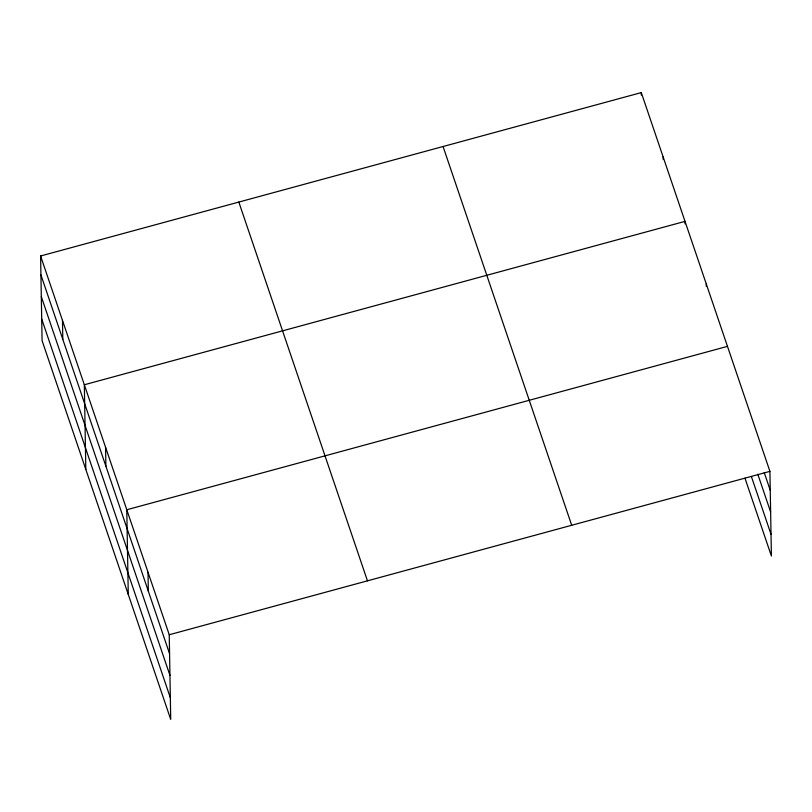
<?xml version="1.0" encoding="UTF-8"?>
<svg xmlns="http://www.w3.org/2000/svg" width="812" height="812" viewBox="0 0 812 812"><rect width="100%" height="100%" fill="white"/><g stroke="black" fill="none" stroke-linecap="round" stroke-linejoin="round"><path stroke-width="1.22" d="M40.6 255.993L169.241 634.751L170.713 719.402L42.082 340.644L40.6 255.993L641.287 92.598L769.918 471.356L771.4 556.007L744.969 478.187M727.471 346.369L126.784 509.763L128.266 594.414M169.241 634.751L769.918 471.356M764.244 472.625L770.253 490.306M757.819 474.259L770.629 511.986M751.394 476.553L771.024 534.326M443.058 146.515L571.699 525.273M238.829 202.066L367.46 580.834M40.935 274.943L169.566 653.711M41.31 296.624L169.952 675.391M41.696 318.964L170.337 697.721M706.247 283.865L706.288 286.392M685.064 223.899L685.023 221.371L84.336 384.766L85.818 469.427M663.15 156.98L663.201 159.507M641.287 92.598L641.328 95.126M148.007 572.257L148.342 591.207M105.56 447.26L105.895 466.22M62.473 320.385L62.798 339.335"/></g></svg>
